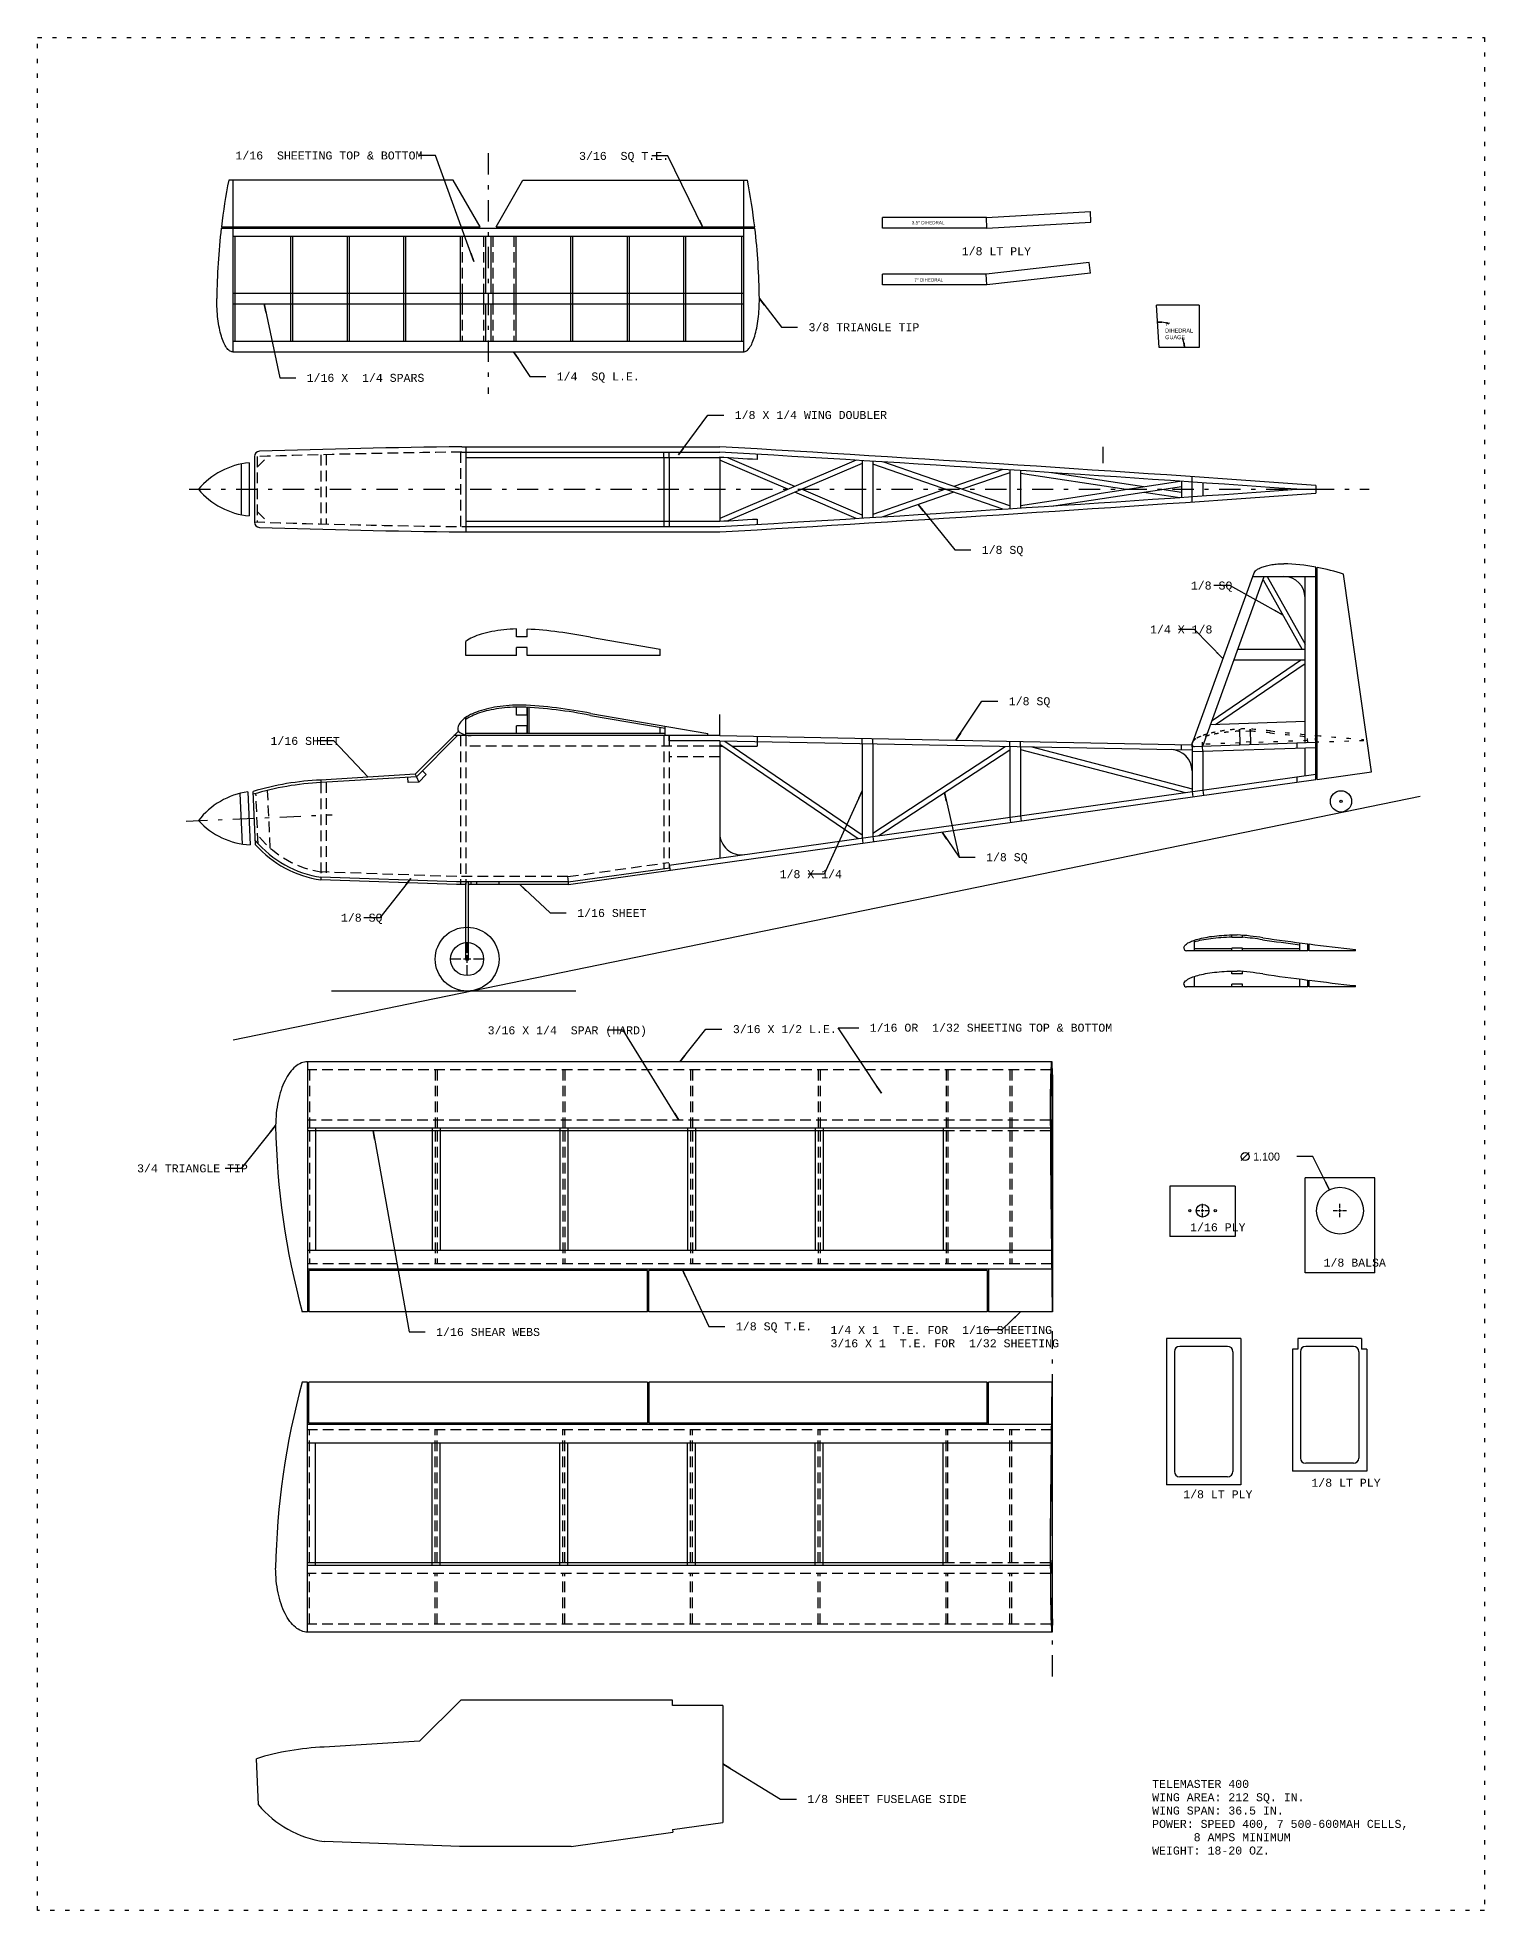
# Model space of a CAD drawing. Extents: x -91 to -57, y 7.8 to 51.8.
import ezdxf

# ---------------------------------------------------------------- set-up
doc = ezdxf.new("R2010")
doc.units = 0
doc.header["$MEASUREMENT"] = 0
for name, pattern in [('DASHDOT', [1, 0.5, -0.25, 0, -0.25]), ('DOT', [0.25, 0, -0.25]), ('HIDDEN', [0.375, 0.25, -0.125])]:
    doc.linetypes.add(name, pattern=pattern)
for name, color, linetype in [('1', 7, 'CONTINUOUS'), ('58', 7, 'CONTINUOUS'), ('60', 7, 'CONTINUOUS')]:
    doc.layers.add(name, color=color, linetype=linetype)
doc.styles.add('MONOTXT', font='MONOTXT', dxfattribs={"height": 0.2})

# ---------------------------------------------------------------- blocks, each defined once
blk = doc.blocks.new('CTR')
at = {"layer": '58', "color": 1, "linetype": 'CONTINUOUS'}
for p, q in [((-0.060709, 0), (-0.156756, 0)), ((0.035795, 0), (-0.034551, 0)), ((0, 0.05863), (0, 0.158535)), ((0, -0.035197), (0, 0.036976)), ((0.155291, 0), (0.060142, 0)), ((0, -0.153606), (0, -0.057748))]:
    blk.add_line(p, q, dxfattribs=at)
blk = doc.blocks.new('ARRW')
at = {"layer": '60', "color": 3, "linetype": 'CONTINUOUS'}
for p, q in [((-0.172768, 0.000004), (0, 0)), ((0, 0), (-0.171941, 0.000004)), ((0, 0), (-0.171941, 0.000004))]:
    blk.add_line(p, q, dxfattribs=at)
blk.add_lwpolyline([(-0.172768, 0.000004), (-0.172768, 0.000004), (0, 0)], close=True, dxfattribs=at)
blk.add_point((-0.172768, 0.000004), dxfattribs=at)
blk = doc.blocks.new('*U2')
at = {"layer": '1', "color": 4, "linetype": 'CONTINUOUS'}
for p, q in [((-5.876693, -0.298772), (-5.904378, -0.298772)), ((-5.878807, -4.986272), (-5.878807, -0.298772)), ((-5.875665, -0.421535), (-5.875665, -5.986272)), ((-5.908118, -1.486272), (-5.920551, -1.486272)), ((-5.908118, -1.736272), (-5.920268, -1.736272)), ((-5.920268, -1.736272), (-5.878807, -1.736272)), ((-5.908118, -1.736272), (-5.908118, -1.486272)), ((-5.89137, -1.736272), (-5.89137, -1.486272)), ((-5.878807, -1.486272), (-5.89137, -1.486272)), ((-5.878807, -1.736272), (-5.89137, -1.736272)), ((-5.920087, -1.783173), (-5.878807, -1.783173)), ((-5.910567, -3.239016), (-5.878807, -5.986272)), ((-5.907472, -3.231043), (-5.887181, -4.986272)), ((-5.875665, -4.986272), (-5.89037, -4.986272)), ((-5.878807, -4.861272), (-5.888622, -4.861272)), ((-5.875665, -5.986272), (-5.878807, -5.986272))]:
    blk.add_line(p, q, dxfattribs=at)
for points in [[(-5.923824, -1.611272, -0.001248), (-5.923101, -1.31889, -0.001351), (-5.92096, -1.037725, -0.001593), (-5.917483, -0.778562, -0.00208), (-5.912803, -0.551344, -0.003108), (-5.9071, -0.364787, -0.005724), (-5.900593, -0.226048, -0.016118), (-5.893531, -0.140448, -0.362485), (-5.886185, -0.111273, -0.362485)], [(-5.920682, -1.610218, -0.001129), (-5.92007, -1.339008, -0.001214), (-5.918265, -1.077367, -0.001411), (-5.915331, -0.834493, -0.001796), (-5.911371, -0.618922, -0.002571), (-5.906523, -0.438231, -0.004373), (-5.900959, -0.298772, -0.004373)], [(-5.880819, -0.155057, 0.00553), (-5.881604, -0.140063, 0.008233), (-5.882577, -0.127748, 0.015146), (-5.883696, -0.118618, 0.042289), (-5.884916, -0.11305, 0.355705), (-5.886185, -0.111275, 0.355705)], [(-5.875665, -0.421537, 0.003175), (-5.876251, -0.328403, 0.003411), (-5.877989, -0.238529, 0.003958), (-5.880819, -0.15506, 0.003958)], [(-5.923824, -1.611272, 0.001312), (-5.919317, -2.428993, 0.001337), (-5.910568, -3.239018, 0.001337)], [(-5.920685, -1.609246, 0.001312), (-5.916198, -2.423334, 0.001337), (-5.907488, -3.229759, 0.001337)]]:
    blk.add_lwpolyline(points, format="xyb", dxfattribs=at)
blk = doc.blocks.new('*U3')
at = {"layer": '1', "color": 4, "linetype": 'CONTINUOUS'}
for p, q in [((-5.910567, 3.239016), (-5.878807, 5.986272)), ((-5.875665, 5.986272), (-5.878807, 5.986272)), ((-5.875665, 0.421535), (-5.875665, 5.986272)), ((-5.907472, 3.231043), (-5.887181, 4.986272)), ((-5.875665, 4.986272), (-5.89037, 4.986272)), ((-5.878807, 4.861272), (-5.888622, 4.861272)), ((-5.878807, 4.986272), (-5.878807, 0.298772)), ((-5.920087, 1.783173), (-5.878807, 1.783173)), ((-5.908118, 1.486272), (-5.920551, 1.486272)), ((-5.908118, 1.736272), (-5.920268, 1.736272)), ((-5.920268, 1.736272), (-5.878807, 1.736272)), ((-5.908118, 1.736272), (-5.908118, 1.486272)), ((-5.89137, 1.736272), (-5.89137, 1.486272)), ((-5.878807, 1.736272), (-5.89137, 1.736272)), ((-5.878807, 1.486272), (-5.89137, 1.486272)), ((-5.876693, 0.298772), (-5.904378, 0.298772))]:
    blk.add_line(p, q, dxfattribs=at)
for points in [[(-5.923824, 1.611272, -0.001312), (-5.919317, 2.428993, -0.001337), (-5.910568, 3.239018, -0.001337)], [(-5.920685, 1.609246, -0.001312), (-5.916198, 2.423334, -0.001337), (-5.907488, 3.229759, -0.001337)], [(-5.923824, 1.611272, 0.001248), (-5.923101, 1.31889, 0.001351), (-5.92096, 1.037725, 0.001593), (-5.917483, 0.778562, 0.00208), (-5.912803, 0.551344, 0.003108), (-5.9071, 0.364787, 0.005724), (-5.900593, 0.226048, 0.016118), (-5.893531, 0.140448, 0.362485), (-5.886185, 0.111273, 0.362485)], [(-5.920682, 1.610218, 0.001129), (-5.92007, 1.339008, 0.001214), (-5.918265, 1.077367, 0.001411), (-5.915331, 0.834493, 0.001796), (-5.911371, 0.618922, 0.002571), (-5.906523, 0.438231, 0.004373), (-5.900959, 0.298772, 0.004373)], [(-5.880819, 0.155057, -0.00553), (-5.881604, 0.140063, -0.008233), (-5.882577, 0.127748, -0.015146), (-5.883696, 0.118618, -0.042289), (-5.884916, 0.11305, -0.355705), (-5.886185, 0.111275, -0.355705)], [(-5.875665, 0.421537, -0.003175), (-5.876251, 0.328403, -0.003411), (-5.877989, 0.238529, -0.003958), (-5.880819, 0.15506, -0.003958)]]:
    blk.add_lwpolyline(points, format="xyb", dxfattribs=at)
blk = doc.blocks.new('*U4')
at = {"layer": '1', "color": 4, "linetype": 'CONTINUOUS'}
for p, q in [((-88.086327, 34.276268), (-89.717327, 34.276268)), ((-89.717327, 32.042677), (-89.717327, 34.276268)), ((-88.086327, 32.042677), (-88.086327, 34.276268)), ((-88.086327, 32.042677), (-89.717327, 32.042677))]:
    blk.add_line(p, q, dxfattribs=at)
blk.add_circle((-88.901827, 33.503913), 0.55, dxfattribs=at)
at = {"layer": '58', "color": 1, "linetype": 'CONTINUOUS'}
blk.add_blockref('CTR', (-88.901827, 33.503913), dxfattribs=at)
blk = doc.blocks.new('*U5')
at = {"layer": '1', "color": 4, "linetype": 'CONTINUOUS'}
for p, q in [((-86.677819, 38.558169), (-86.677819, 35.120669)), ((-84.927819, 38.558169), (-86.677819, 38.558169)), ((-85.240315, 38.370669), (-86.365315, 38.370669)), ((-84.927819, 38.558169), (-84.927819, 35.120669)), ((-86.490315, 38.245669), (-86.490315, 35.433169)), ((-85.115315, 38.245669), (-85.115315, 35.433169)), ((-85.240315, 35.308169), (-86.365315, 35.308169)), ((-84.927819, 35.120669), (-86.677819, 35.120669))]:
    blk.add_line(p, q, dxfattribs=at)
for centre, start, end in [((-86.365317, 38.245669), 90, 180), ((-85.240317, 38.245669), 0, 90), ((-86.365317, 35.433169), 180, 270), ((-85.240317, 35.433169), 270, 0)]:
    blk.add_arc(centre, 0.125, start, end, dxfattribs=at)
blk = doc.blocks.new('*U6')
at = {"layer": '1', "color": 4, "linetype": 'CONTINUOUS'}
for p, q in [((-82.355402, 38.41285), (-83.855402, 38.41285)), ((-83.855402, 38.41285), (-83.855402, 38.16285)), ((-82.355402, 38.41285), (-82.355402, 38.16285)), ((-83.980402, 38.16285), (-83.980402, 35.291504)), ((-83.855402, 38.16285), (-83.980402, 38.16285)), ((-83.792906, 38.10035), (-83.792906, 35.604008)), ((-82.542906, 38.22535), (-83.667906, 38.22535)), ((-82.417906, 38.10035), (-82.417906, 35.604008)), ((-82.230402, 38.16285), (-82.355402, 38.16285)), ((-82.230402, 38.16285), (-82.230402, 35.291504)), ((-82.230402, 35.291504), (-83.980402, 35.291504)), ((-82.542906, 35.479008), (-83.667906, 35.479008))]:
    blk.add_line(p, q, dxfattribs=at)
for centre, start, end in [((-83.667904, 38.10035), 90, 180), ((-82.542904, 38.10035), 0, 90), ((-83.667904, 35.604006), 180, 270), ((-82.542904, 35.604006), 270, 0)]:
    blk.add_arc(centre, 0.125, start, end, dxfattribs=at)
blk = doc.blocks.new('*U7')
at = {"layer": '1', "color": 4, "linetype": 'CONTINUOUS'}
for p, q in [((-86.265791, 34.017524), (-86.213799, 32.826598)), ((-86.079732, 34.054646), (-86.025213, 32.805835))]:
    blk.add_line(p, q, dxfattribs=at)
for centre, start, end in [((-85.823008, 32.283042), 98.245381, 142.271706), ((-85.923866, 34.593071), 222.728292, 266.754617)]:
    blk.add_arc(centre, 1.790108, start, end, dxfattribs=at)
blk = doc.blocks.new('*U8')
at = {"layer": '1', "color": 4, "linetype": 'CONTINUOUS'}
for p, q in [((-84.699862, 37.748004), (-84.699866, 36.555945)), ((-84.512358, 37.776976), (-84.512366, 36.526976))]:
    blk.add_line(p, q, dxfattribs=at)
for centre, start, end in [((-84.333156, 35.995861), 95.745381, 139.771706), ((-84.333156, 38.308091), 220.228292, 264.254617)]:
    blk.add_arc(centre, 1.790108, start, end, dxfattribs=at)

msp = doc.modelspace()

# ---------------------------------------------------------------- linework, layer by layer
at = {"layer": '1', "color": 4, "linetype": 'CONTINUOUS'}
for p, q in [((-81.255465, 48.421346), (-86.530236, 48.421346)), ((-86.436488, 48.421346), (-86.436488, 47.327598)), ((-80.623988, 47.327598), (-81.255465, 48.421346)), ((-80.248988, 47.327598), (-79.617512, 48.421346)), ((-79.617512, 48.421346), (-74.34274, 48.421346)), ((-74.436488, 48.421346), (-74.436488, 47.327598)), ((-68.724031, 47.545752), (-71.166937, 47.545752)), ((-71.166937, 47.295752), (-71.166937, 47.545752)), ((-68.724031, 47.545752), (-66.285126, 47.684669)), ((-68.716937, 47.295752), (-68.724031, 47.545752)), ((-66.270902, 47.435075), (-66.285126, 47.684669)), ((-86.704724, 47.296346), (-74.168252, 47.296346)), ((-86.701004, 47.327598), (-80.623988, 47.327598)), ((-86.436488, 47.296346), (-86.436488, 44.390094)), ((-86.436488, 47.108846), (-74.436488, 47.108846)), ((-86.389591, 47.108846), (-86.389591, 45.765094)), ((-85.077087, 47.108846), (-85.077087, 45.765094)), ((-85.030189, 47.108846), (-85.030189, 45.765094)), ((-83.748988, 47.108846), (-83.748988, 45.765094)), ((-83.702087, 47.108846), (-83.702087, 45.765094)), ((-82.42089, 47.108846), (-82.42089, 45.765094)), ((-82.373988, 47.108846), (-82.373988, 45.765094)), ((-81.09274, 47.108846), (-81.09274, 45.765094)), ((-80.498988, 47.108846), (-80.498988, 45.765094)), ((-80.373988, 47.108846), (-80.373988, 45.765094)), ((-80.248988, 47.327598), (-74.171972, 47.327598)), ((-79.780236, 47.108846), (-79.780236, 45.765094)), ((-78.498988, 47.108846), (-78.498988, 45.765094)), ((-78.452087, 47.108846), (-78.452087, 45.765094)), ((-77.17089, 47.108846), (-77.17089, 45.765094)), ((-77.123988, 47.108846), (-77.123988, 45.765094)), ((-75.842787, 47.108846), (-75.842787, 45.765094)), ((-75.79589, 47.108846), (-75.79589, 45.765094)), ((-74.483386, 47.108846), (-74.483386, 45.765094)), ((-74.436488, 47.296346), (-74.436488, 44.390094)), ((-68.716937, 47.295752), (-71.166937, 47.295752)), ((-68.716937, 47.295752), (-66.270902, 47.435075)), ((-68.731181, 46.209803), (-71.166937, 46.209803)), ((-71.166937, 45.959803), (-71.166937, 46.209803)), ((-66.311177, 46.486374), (-68.731181, 46.209803)), ((-68.716937, 45.959803), (-68.731181, 46.209803)), ((-66.28278, 46.237992), (-68.716937, 45.959803)), ((-66.28278, 46.237992), (-66.311177, 46.486374)), ((-86.436488, 45.765094), (-74.436488, 45.765094)), ((-68.716937, 45.959803), (-71.166937, 45.959803)), ((-86.436488, 45.515094), (-74.436488, 45.515094)), ((-86.389591, 45.515094), (-86.389591, 44.640094)), ((-85.077087, 45.515094), (-85.077087, 44.640094)), ((-85.030189, 45.515094), (-85.030189, 44.640094)), ((-83.748988, 45.515094), (-83.748988, 44.640094)), ((-83.702087, 45.515094), (-83.702087, 44.640094)), ((-82.42089, 45.515094), (-82.42089, 44.640094)), ((-82.373988, 45.515094), (-82.373988, 44.640094)), ((-81.09274, 45.515094), (-81.09274, 44.640094)), ((-80.498988, 45.515094), (-80.498988, 44.640094)), ((-80.373988, 45.515094), (-80.373988, 44.640094)), ((-79.780236, 45.515094), (-79.780236, 44.640094)), ((-78.498988, 45.515094), (-78.498988, 44.640094)), ((-78.452087, 45.515094), (-78.452087, 44.640094)), ((-77.17089, 45.515094), (-77.17089, 44.640094)), ((-77.123988, 45.515094), (-77.123988, 44.640094)), ((-75.842787, 45.515094), (-75.842787, 44.640094)), ((-75.79589, 45.515094), (-75.79589, 44.640094)), ((-74.483386, 45.515094), (-74.483386, 44.640094)), ((-64.671622, 44.49426), (-64.73213, 45.483543)), ((-63.724933, 45.483543), (-64.73213, 45.483543)), ((-63.724933, 45.483543), (-63.724933, 44.49426)), ((-86.436488, 44.640094), (-74.436488, 44.640094)), ((-63.724933, 44.49426), (-64.671622, 44.49426)), ((-86.436488, 44.390094), (-74.436488, 44.390094)), ((-85.927591, 41.927854), (-85.927591, 40.390827)), ((-81.052591, 42.159339), (-74.990091, 42.159339)), ((-81.052591, 42.034339), (-74.990091, 42.034339)), ((-80.958843, 42.159339), (-80.958843, 40.159339)), ((-80.958843, 41.909339), (-74.990091, 41.909339)), ((-76.302591, 41.909339), (-76.302591, 40.409339)), ((-76.177591, 41.909339), (-76.177591, 40.409339)), ((-74.991244, 41.90898), (-74.991244, 40.409701)), ((-71.78663, 41.842173), (-74.991244, 40.47763)), ((-73.39026, 41.159339), (-74.991244, 41.841047)), ((-73.230724, 41.227272), (-74.806264, 41.898142)), ((-74.115091, 41.982606), (-74.115091, 41.857386)), ((-71.647205, 41.833614), (-71.647205, 40.485071)), ((-71.397205, 41.818213), (-71.397205, 40.500465)), ((-68.178165, 40.769835), (-71.164669, 41.803843)), ((-65.990091, 42.159339), (-65.990091, 41.772161)), ((-71.647205, 41.765681), (-74.806264, 40.420535)), ((-68.339201, 40.693307), (-71.397205, 41.752071)), ((-68.339201, 41.62537), (-69.494197, 41.22548)), ((-68.178165, 41.548843), (-69.303161, 41.159339)), ((-68.178165, 41.614984), (-68.178165, 40.703693)), ((-67.928165, 41.598815), (-67.928165, 40.719866)), ((-67.928165, 41.535602), (-65.443094, 41.159339)), ((-67.195614, 41.55111), (-65.025598, 41.222551)), ((-63.896339, 40.863067), (-63.896339, 41.455614)), ((-71.78663, 40.476508), (-73.230724, 41.091409)), ((-71.647205, 40.553), (-73.071189, 41.159339)), ((-69.685228, 41.159339), (-71.397205, 40.566606)), ((-69.494197, 41.093197), (-71.164669, 40.514835)), ((-67.928165, 40.783079), (-64.184091, 41.349965)), ((-67.195614, 40.767567), (-64.146339, 41.229256)), ((-65.025598, 41.096126), (-64.184091, 40.968717)), ((-64.608106, 41.159339), (-64.146339, 41.089425)), ((-64.146339, 41.347394), (-64.146339, 40.971291)), ((-63.646339, 41.313193), (-63.646339, 41.005488)), ((-61.435965, 41.159339), (-60.990091, 41.159339)), ((-60.990091, 41.253091), (-60.990091, 41.065591)), ((-81.052591, 40.284339), (-74.990091, 40.284339)), ((-81.052591, 40.159339), (-74.990091, 40.159339)), ((-80.958843, 40.409339), (-74.990091, 40.409339)), ((-74.115091, 40.461295), (-74.115091, 40.336079)), ((-63.897976, 35.16115), (-62.435248, 39.195807)), ((-60.990091, 34.340764), (-60.990091, 39.332709)), ((-60.958843, 34.345157), (-60.958843, 39.326831)), ((-59.682016, 34.524606), (-60.333843, 39.162551)), ((-63.645874, 35.123024), (-62.200217, 39.110598)), ((-62.466142, 39.110598), (-60.990091, 39.110598)), ((-62.228374, 39.032929), (-61.311713, 37.39487)), ((-62.128594, 39.110598), (-61.240091, 37.522858)), ((-61.240091, 35.207035), (-61.240091, 39.110598)), ((-79.771339, 37.694583), (-79.771339, 37.880169)), ((-79.521339, 37.694583), (-79.521339, 37.875862)), ((-80.958843, 37.257079), (-80.958843, 37.587713)), ((-79.521339, 37.694583), (-79.771339, 37.694583)), ((-79.521339, 37.444583), (-79.771339, 37.444583)), ((-79.771339, 37.257079), (-79.771339, 37.444583)), ((-79.521339, 37.257079), (-79.521339, 37.444583)), ((-78.026567, 37.684913), (-76.396339, 37.40361)), ((-76.396339, 37.257079), (-76.396339, 37.40361)), ((-79.771339, 37.257079), (-80.958843, 37.257079)), ((-76.396339, 37.257079), (-79.521339, 37.257079)), ((-63.42574, 35.730232), (-61.351031, 37.14487)), ((-63.345236, 35.633827), (-61.240091, 37.069224)), ((-61.240091, 37.14487), (-62.912874, 37.14487)), ((-61.240091, 37.39487), (-62.822236, 37.39487)), ((-80.958843, 35.388496), (-80.958843, 35.801787)), ((-79.771339, 35.857591), (-79.771339, 36.043181)), ((-79.521339, 35.857591), (-79.771339, 35.857591)), ((-79.521339, 35.857591), (-79.521339, 36.038874)), ((-79.521339, 36.038874), (-79.521339, 35.420094)), ((-79.474441, 36.036173), (-79.474441, 35.420094)), ((-78.026567, 35.847921), (-76.271339, 35.545055)), ((-78.018594, 35.894142), (-75.271339, 35.420094)), ((-61.240091, 35.707343), (-63.462169, 35.629748)), ((-81.132638, 35.480646), (-82.146339, 34.466945)), ((-81.151701, 35.373193), (-82.11889, 34.406004)), ((-74.990091, 35.373193), (-81.240091, 35.373193)), ((-76.271339, 35.420094), (-80.958843, 35.420094)), ((-79.521339, 35.607591), (-79.771339, 35.607591)), ((-79.771339, 35.420094), (-79.771339, 35.607591)), ((-79.521339, 35.420094), (-79.521339, 35.607591)), ((-76.396339, 35.420094), (-76.396339, 35.566622)), ((-76.271339, 35.373193), (-76.271339, 35.592646)), ((-76.177591, 35.248193), (-76.177591, 35.373193)), ((-74.991244, 35.248193), (-76.177591, 35.248193)), ((-75.271339, 35.373193), (-75.271339, 35.420094)), ((-74.991244, 35.248193), (-63.900366, 35.036173)), ((-74.991244, 35.248193), (-74.991244, 32.49926)), ((-74.990091, 35.373193), (-63.897976, 35.16115)), ((-74.877059, 35.246008), (-71.647205, 33.044866)), ((-74.115091, 35.231441), (-74.115091, 35.123193)), ((-60.990091, 35.215764), (-63.896339, 35.114276)), ((-62.781161, 35.465913), (-62.783287, 35.526811)), ((-62.783287, 35.526811), (-62.770256, 35.153598)), ((-62.770256, 35.153602), (-62.772437, 35.216063)), ((-62.531315, 35.474638), (-62.533126, 35.526567)), ((-62.533126, 35.526567), (-62.520409, 35.162327)), ((-62.520409, 35.162327), (-62.522591, 35.224787)), ((-74.991244, 35.172559), (-71.739213, 32.956303)), ((-74.990091, 35.123193), (-74.918807, 35.123193)), ((-74.696843, 35.123193), (-74.115091, 35.123193)), ((-71.647205, 35.184268), (-71.647205, 32.969236)), ((-71.397205, 35.179488), (-71.397205, 33.00437)), ((-71.397205, 33.079134), (-68.288819, 35.120063)), ((-71.252323, 33.024732), (-68.178165, 35.043181)), ((-68.178165, 35.117953), (-68.178165, 33.456776)), ((-67.928165, 35.113173), (-67.928165, 33.491913)), ((-67.928165, 35.048567), (-64.057, 34.035969)), ((-67.661713, 35.108079), (-63.896339, 34.12315)), ((-63.896339, 35.114276), (-63.896339, 35.161118)), ((-63.896339, 35.114276), (-63.896339, 34.058547)), ((-60.990091, 35.090693), (-63.891976, 34.989354)), ((-63.646339, 34.997933), (-63.646339, 34.093685)), ((-61.240091, 34.431858), (-61.240091, 35.081961)), ((-82.146339, 34.466945), (-84.365091, 34.331236)), ((-84.365091, 34.331236), (-84.365091, 34.268622)), ((-82.11889, 34.406004), (-84.361276, 34.268854)), ((-82.146339, 34.466945), (-82.11889, 34.406004)), ((-78.547776, 31.873193), (-60.990091, 34.340764)), ((-76.177591, 32.332528), (-60.990091, 34.466992)), ((-60.958843, 34.345157), (-59.682016, 34.524606)), ((-86.424291, 28.228835), (-58.537945, 33.955114)), ((-85.900331, 32.811287), (-85.95485, 34.060098)), ((-78.552146, 31.935693), (-76.16889, 32.270638)), ((-76.177591, 32.332528), (-76.160193, 32.208748)), ((-84.365091, 32.047043), (-84.365091, 31.984504)), ((-81.177591, 31.873193), (-84.365091, 31.984504)), ((-81.175409, 31.935654), (-84.362909, 32.046969)), ((-78.552146, 31.935693), (-81.177591, 31.935693)), ((-80.958843, 31.873193), (-81.177591, 31.873193)), ((-81.083843, 31.935693), (-81.083843, 31.873193)), ((-80.958843, 31.935693), (-80.958843, 31.873193)), ((-80.958843, 30.123193), (-80.958843, 31.904441)), ((-80.896339, 31.904441), (-80.896339, 31.935693)), ((-80.896339, 30.123193), (-80.896339, 31.904441)), ((-80.833843, 31.873193), (-80.833843, 31.935693)), ((-78.547776, 31.873193), (-80.833843, 31.873193)), ((-80.708843, 31.935693), (-80.708843, 31.873193)), ((-80.177591, 31.873193), (-80.177591, 31.935693)), ((-78.547776, 31.873193), (-78.547776, 31.935693)), ((-63.837146, 30.32026), (-63.837146, 30.570142)), ((-62.960374, 30.367161), (-63.837142, 30.367161)), ((-62.960374, 30.632764), (-62.960374, 30.693701)), ((-62.710374, 30.632764), (-62.960374, 30.632764)), ((-62.960374, 30.320264), (-62.960374, 30.382764)), ((-62.710374, 30.382764), (-62.960374, 30.382764)), ((-62.710374, 30.632764), (-62.71037, 30.684724)), ((-62.710374, 30.32026), (-62.710374, 30.382764)), ((-61.366622, 30.367165), (-62.71037, 30.367165)), ((-61.366622, 30.32026), (-61.366622, 30.507764)), ((-61.179126, 30.32026), (-61.179126, 30.483827)), ((-61.147854, 30.32026), (-61.147854, 30.479886)), ((-61.179126, 30.32026), (-64.024772, 30.32026)), ((-60.053441, 30.32026), (-61.147854, 30.32026)), ((-60.053441, 30.32026), (-60.053441, 30.351512)), ((-63.837146, 29.469165), (-63.837146, 29.719047)), ((-62.960374, 29.781665), (-62.960374, 29.842602)), ((-62.710374, 29.781665), (-62.960374, 29.781665)), ((-62.960374, 29.469165), (-62.960374, 29.531665)), ((-62.710374, 29.531665), (-62.960374, 29.531665)), ((-62.710374, 29.781665), (-62.71037, 29.83363)), ((-62.710374, 29.469165), (-62.710374, 29.531665)), ((-61.366622, 29.469165), (-61.366622, 29.656665)), ((-61.179126, 29.469165), (-61.179126, 29.632728)), ((-61.147854, 29.469165), (-61.147854, 29.628787)), ((-60.053441, 29.469165), (-60.053441, 29.500413)), ((-78.374043, 29.373193), (-84.117551, 29.373193)), ((-61.179126, 29.469165), (-64.024772, 29.469165)), ((-60.053441, 29.469165), (-61.147854, 29.469165)), ((-67.187268, 27.71328), (-84.676799, 27.71328)), ((-84.676799, 27.71328), (-84.676799, 21.83828)), ((-84.676799, 26.33828), (-84.676799, 26.08828)), ((-67.224764, 26.15078), (-84.676799, 26.15078)), ((-69.747098, 26.08828), (-84.676799, 26.08828)), ((-84.489299, 26.15078), (-84.489299, 23.27578)), ((-81.747098, 26.15078), (-81.747098, 23.27578)), ((-81.559598, 26.15078), (-81.559598, 23.27578)), ((-78.747098, 26.15078), (-78.747098, 23.27578)), ((-78.559598, 26.15078), (-78.559598, 23.27578)), ((-75.747098, 26.15078), (-75.747098, 23.27578)), ((-75.559598, 26.15078), (-75.559598, 23.27578)), ((-72.747098, 26.15078), (-72.747098, 23.27578)), ((-72.559598, 26.15078), (-72.559598, 23.27578)), ((-69.747098, 26.15078), (-69.747098, 23.27578)), ((-62.880902, 24.78965), (-64.417902, 24.78965)), ((-64.417902, 24.78965), (-64.417902, 23.610886)), ((-62.880902, 24.78965), (-62.880902, 23.610886)), ((-62.880902, 23.610886), (-64.417902, 23.610886)), ((-67.196559, 23.27578), (-84.676799, 23.27578)), ((-67.191504, 22.83828), (-84.676799, 22.83828)), ((-84.645551, 22.807031), (-84.645551, 21.83828)), ((-76.692449, 22.807031), (-84.645551, 22.807031)), ((-76.692449, 21.83828), (-76.692449, 22.807031)), ((-76.66115, 21.83828), (-76.66115, 22.807031)), ((-68.708047, 22.807031), (-76.66115, 22.807031)), ((-68.708047, 22.807031), (-68.708047, 21.83828)), ((-68.676799, 22.83828), (-68.676799, 21.83828)), ((-84.676799, 21.83828), (-84.801799, 21.83828)), ((-76.692449, 21.83828), (-84.645551, 21.83828)), ((-68.708047, 21.83828), (-76.66115, 21.83828)), ((-67.176799, 21.83828), (-68.676799, 21.83828)), ((-84.676799, 20.188839), (-84.801799, 20.188839)), ((-84.676799, 14.313839), (-84.676799, 20.188839)), ((-84.645551, 19.220087), (-84.645551, 20.188839)), ((-76.692449, 20.188839), (-84.645551, 20.188839)), ((-76.692449, 20.188839), (-76.692449, 19.220087)), ((-76.66115, 20.188839), (-76.66115, 19.220087)), ((-68.708047, 20.188839), (-76.66115, 20.188839)), ((-68.708047, 19.220087), (-68.708047, 20.188839)), ((-68.676799, 19.188839), (-68.676799, 20.188839)), ((-67.176799, 20.188839), (-68.676799, 20.188839)), ((-67.191504, 19.188839), (-84.676799, 19.188839)), ((-76.692449, 19.220087), (-84.645551, 19.220087)), ((-68.708047, 19.220087), (-76.66115, 19.220087)), ((-67.196559, 18.751339), (-84.676799, 18.751339)), ((-84.489299, 15.876339), (-84.489299, 18.751339)), ((-81.747098, 15.876339), (-81.747098, 18.751339)), ((-81.559598, 15.876339), (-81.559598, 18.751339)), ((-78.747098, 15.876339), (-78.747098, 18.751339)), ((-78.559598, 15.876339), (-78.559598, 18.751339)), ((-75.747098, 15.876339), (-75.747098, 18.751339)), ((-75.559598, 15.876339), (-75.559598, 18.751339)), ((-72.747098, 15.876339), (-72.747098, 18.751339)), ((-72.559598, 15.876339), (-72.559598, 18.751339)), ((-69.747098, 15.876339), (-69.747098, 18.751339)), ((-84.676799, 15.688839), (-84.676799, 15.938839)), ((-69.747098, 15.938839), (-84.676799, 15.938839)), ((-67.224764, 15.876339), (-84.676799, 15.876339)), ((-67.187268, 14.313839), (-84.676799, 14.313839)), ((-81.079346, 12.718988), (-82.046535, 11.751799)), ((-76.105236, 12.718988), (-81.079346, 12.718988)), ((-76.105236, 12.593988), (-76.105236, 12.718988)), ((-74.91889, 12.593988), (-76.105236, 12.593988)), ((-74.91889, 12.593988), (-74.91889, 9.845055)), ((-82.046535, 11.751799), (-84.288921, 11.61465)), ((-85.832362, 10.257528), (-85.879681, 11.341437)), ((-76.105236, 9.678323), (-74.91889, 9.845051)), ((-81.103055, 9.281449), (-84.290555, 9.392764)), ((-78.479791, 9.281488), (-81.105236, 9.281488)), ((-78.479791, 9.281488), (-76.096535, 9.616433)), ((-76.105236, 9.678323), (-76.096535, 9.616433))]:
    msp.add_line(p, q, dxfattribs=at)
at = {"layer": '1', "color": 4, "linetype": 'HIDDEN'}
for p, q in [((-81.045839, 47.108846), (-81.045839, 45.765094)), ((-80.54589, 47.108846), (-80.54589, 45.765094)), ((-80.327087, 47.108846), (-80.327087, 45.765094)), ((-79.827138, 47.108846), (-79.827138, 45.765094)), ((-86.389591, 45.765094), (-86.389591, 45.515094)), ((-85.077087, 45.765094), (-85.077087, 45.515094)), ((-85.030189, 45.765094), (-85.030189, 45.515094)), ((-83.748988, 45.765094), (-83.748988, 45.515094)), ((-83.702087, 45.765094), (-83.702087, 45.515094)), ((-82.42089, 45.765094), (-82.42089, 45.515094)), ((-82.373988, 45.765094), (-82.373988, 45.515094)), ((-81.09274, 45.765094), (-81.09274, 45.515094)), ((-81.045839, 45.765094), (-81.045839, 45.515094)), ((-80.54589, 45.765094), (-80.54589, 45.515094)), ((-80.327087, 45.765094), (-80.327087, 45.515094)), ((-79.827138, 45.765094), (-79.827138, 45.515094)), ((-79.780236, 45.765094), (-79.780236, 45.515094)), ((-78.498988, 45.765094), (-78.498988, 45.515094)), ((-78.452087, 45.765094), (-78.452087, 45.515094)), ((-77.17089, 45.765094), (-77.17089, 45.515094)), ((-77.123988, 45.765094), (-77.123988, 45.515094)), ((-75.842787, 45.765094), (-75.842787, 45.515094)), ((-75.79589, 45.765094), (-75.79589, 45.515094)), ((-74.483386, 45.765094), (-74.483386, 45.515094)), ((-81.045839, 45.515094), (-81.045839, 44.640094)), ((-80.54589, 45.515094), (-80.54589, 44.640094)), ((-80.327087, 45.515094), (-80.327087, 44.640094)), ((-79.827138, 45.515094), (-79.827138, 44.640094)), ((-85.865091, 41.92776), (-85.865091, 40.390921)), ((-85.865091, 41.677626), (-85.615091, 41.92776)), ((-84.365091, 41.971795), (-84.365091, 40.346882)), ((-84.240091, 41.975024), (-84.240091, 40.343654)), ((-81.083843, 42.033965), (-81.083843, 40.284717)), ((-76.302591, 41.909339), (-76.302591, 42.034339)), ((-76.177591, 41.909339), (-76.177591, 42.034339)), ((-85.865091, 40.641055), (-85.615091, 40.390921)), ((-76.302591, 40.409339), (-76.302591, 40.284339)), ((-76.177591, 40.409339), (-76.177591, 40.284339)), ((-81.083843, 35.373193), (-81.083843, 31.935693)), ((-80.958843, 35.373193), (-80.958843, 31.935693)), ((-76.302591, 35.373193), (-76.302591, 32.25185)), ((-76.177591, 35.373193), (-76.177591, 32.269417)), ((-74.115091, 35.356465), (-74.115091, 35.231441)), ((-71.647205, 35.184268), (-71.644815, 35.309244)), ((-71.397205, 35.179488), (-71.394815, 35.304465)), ((-68.178165, 35.117949), (-68.175776, 35.242925)), ((-67.928165, 35.113169), (-67.925776, 35.238146)), ((-61.435992, 35.200193), (-61.435992, 35.075122)), ((-74.990091, 35.123193), (-80.958843, 35.123193)), ((-74.990091, 34.873193), (-76.177591, 34.873193)), ((-64.146339, 35.040874), (-64.143949, 35.16585)), ((-63.646339, 34.997933), (-63.648728, 35.122909)), ((-82.31352, 34.268866), (-82.321154, 34.393634)), ((-82.11889, 34.406004), (-82.063988, 34.284126)), ((-82.063984, 34.284126), (-81.887213, 34.460909)), ((-81.887213, 34.460906), (-81.975602, 34.549295)), ((-61.435992, 34.404323), (-61.435992, 34.278094)), ((-85.838866, 32.836476), (-85.890283, 34.014118)), ((-85.555945, 32.733752), (-85.615091, 34.088374)), ((-84.365091, 34.268622), (-84.365091, 32.047043)), ((-84.240091, 34.276268), (-84.240091, 32.042677)), ((-82.063988, 34.284126), (-82.31352, 34.268866)), ((-63.896339, 34.058547), (-63.878941, 33.934764)), ((-63.646339, 34.093681), (-63.628941, 33.969898)), ((-68.178165, 33.456776), (-68.160768, 33.332992)), ((-67.928165, 33.491913), (-67.910768, 33.36813)), ((-71.397205, 33.00437), (-71.379807, 32.880587)), ((-71.647205, 32.969236), (-71.629807, 32.845453)), ((-81.171047, 32.060579), (-84.358547, 32.17189)), ((-78.56089, 32.060693), (-76.186291, 32.394421)), ((-78.56089, 32.060693), (-81.177591, 32.060693)), ((-78.547776, 31.935693), (-78.56089, 32.060693)), ((-67.205512, 27.52578), (-84.676799, 27.52578)), ((-84.629898, 27.52578), (-84.629898, 26.08828)), ((-81.676799, 27.52578), (-81.676799, 26.08828)), ((-81.629898, 27.52578), (-81.629898, 26.08828)), ((-78.676799, 27.52578), (-78.676799, 26.08828)), ((-78.629898, 27.52578), (-78.629898, 26.08828)), ((-75.676799, 27.52578), (-75.676799, 26.08828)), ((-75.629898, 27.52578), (-75.629898, 26.08828)), ((-72.676799, 27.52578), (-72.676799, 26.08828)), ((-72.629898, 27.52578), (-72.629898, 26.08828)), ((-69.676799, 27.52578), (-69.676799, 26.08828)), ((-69.629898, 27.52578), (-69.629898, 26.08828)), ((-68.176799, 27.52578), (-68.176799, 26.08828)), ((-68.129898, 27.52578), (-68.129898, 26.08828)), ((-67.224811, 26.33828), (-84.676799, 26.33828)), ((-84.629898, 26.08828), (-84.629898, 22.96328)), ((-81.676799, 26.08828), (-81.676799, 22.96328)), ((-81.629898, 26.08828), (-81.629898, 22.96328)), ((-78.676799, 26.08828), (-78.676799, 22.96328)), ((-78.629898, 26.08828), (-78.629898, 22.96328)), ((-75.676799, 26.08828), (-75.676799, 22.96328)), ((-75.629898, 26.08828), (-75.629898, 22.96328)), ((-72.676799, 26.08828), (-72.676799, 22.96328)), ((-72.629898, 26.08828), (-72.629898, 22.96328)), ((-67.224547, 26.08828), (-69.747098, 26.08828)), ((-69.676799, 26.08828), (-69.676799, 22.96328)), ((-69.629898, 26.08828), (-69.629898, 22.96328)), ((-68.176799, 26.08828), (-68.176799, 22.96328)), ((-68.129898, 26.08828), (-68.129898, 22.96328)), ((-67.192945, 22.96328), (-84.676799, 22.96328)), ((-67.192945, 19.063839), (-84.676799, 19.063839)), ((-84.629898, 15.938839), (-84.629898, 19.063839)), ((-81.676799, 15.938839), (-81.676799, 19.063839)), ((-81.629898, 15.938839), (-81.629898, 19.063839)), ((-78.676799, 15.938839), (-78.676799, 19.063839)), ((-78.629898, 15.938839), (-78.629898, 19.063839)), ((-75.676799, 15.938839), (-75.676799, 19.063839)), ((-75.629898, 15.938839), (-75.629898, 19.063839)), ((-72.676799, 15.938839), (-72.676799, 19.063839)), ((-72.629898, 15.938839), (-72.629898, 19.063839)), ((-69.676799, 15.938839), (-69.676799, 19.063839)), ((-69.629898, 15.938839), (-69.629898, 19.063839)), ((-68.176799, 15.938839), (-68.176799, 19.063839)), ((-68.129898, 15.938839), (-68.129898, 19.063839)), ((-67.224547, 15.938839), (-69.747098, 15.938839)), ((-67.224811, 15.688839), (-84.676799, 15.688839)), ((-84.629898, 14.501339), (-84.629898, 15.688839)), ((-81.676799, 14.501339), (-81.676799, 15.688839)), ((-81.629898, 14.501339), (-81.629898, 15.688839)), ((-78.676799, 14.501339), (-78.676799, 15.688839)), ((-78.629898, 14.501339), (-78.629898, 15.688839)), ((-75.676799, 14.501339), (-75.676799, 15.688839)), ((-75.629898, 14.501339), (-75.629898, 15.688839)), ((-72.676799, 14.501339), (-72.676799, 15.688839)), ((-72.629898, 14.501339), (-72.629898, 15.688839)), ((-69.676799, 14.501339), (-69.676799, 15.688839)), ((-69.629898, 14.501339), (-69.629898, 15.688839)), ((-68.176799, 14.501339), (-68.176799, 15.688839)), ((-68.129898, 14.501339), (-68.129898, 15.688839)), ((-67.205512, 14.501339), (-84.676799, 14.501339))]:
    msp.add_line(p, q, dxfattribs=at)
at = {"layer": '1', "color": 4, "linetype": 'DASHDOT'}
msp.add_line((-74.990091, 35.373193), (-74.990091, 36.075559), dxfattribs=at)
at = {"layer": '1', "color": 4, "linetype": 'DOT'}
for p, q in [((-63.646492, 35.123), (-63.655213, 35.372732)), ((-62.77189, 35.200472), (-63.648126, 35.169874)), ((-62.531315, 35.474638), (-62.781161, 35.465913)), ((-62.522591, 35.224787), (-62.772437, 35.216063)), ((-61.17911, 35.256094), (-62.522043, 35.209197)), ((-61.177476, 35.20922), (-61.18402, 35.396606)), ((-60.990091, 35.215764), (-60.995799, 35.379228)), ((-60.958843, 35.216858), (-60.964409, 35.376386)), ((-59.865091, 35.255051), (-60.958843, 35.216858)), ((-59.865091, 35.255051), (-59.866181, 35.286283))]:
    msp.add_line(p, q, dxfattribs=at)
msp.add_lwpolyline([(-91.02348, 51.774055), (-57.02348, 51.774055), (-57.02348, 7.774055), (-91.02348, 7.774055)], close=True, dxfattribs=at)
at = {"layer": '1', "color": 4, "linetype": 'CONTINUOUS'}
for points in [[(-86.436488, 44.390096, -0.147426), (-86.509647, 44.414115, -0.089861), (-86.579994, 44.485247, -0.05125), (-86.644827, 44.600759, -0.032649), (-86.701653, 44.756213, -0.023411), (-86.748289, 44.945634, -0.018552), (-86.782943, 45.161742, -0.016008), (-86.804283, 45.396234, -0.014902), (-86.811488, 45.640096, -0.014902)], [(-74.436488, 44.390096, 0.147426), (-74.363329, 44.414115, 0.089861), (-74.292982, 44.485247, 0.05125), (-74.228149, 44.600759, 0.032649), (-74.171323, 44.756213, 0.023411), (-74.124687, 44.945634, 0.018552), (-74.090033, 45.161742, 0.016008), (-74.068694, 45.396234, 0.014902), (-74.061488, 45.640096, 0.014902)], [(-62.435248, 39.195808, -0.105294), (-62.401497, 39.245174, -0.064468), (-62.339999, 39.291074, -0.041367), (-62.253333, 39.331582, -0.029419), (-62.145136, 39.364999, -0.023096), (-62.019947, 39.389923, -0.019792), (-61.883017, 39.405309, -0.018359), (-61.740091, 39.41051, -0.018359)], [(-79.771341, 37.880169, 0.019137), (-80.06792, 37.859902, 0.02137), (-80.346286, 37.818316, 0.025974), (-80.594412, 37.757207, 0.034721), (-80.801581, 37.679217, 0.051592), (-80.958841, 37.587713, 0.051592)], [(-79.646341, 36.091992, 0.018601), (-79.938722, 36.081202, 0.019895), (-80.219887, 36.049245, 0.02283), (-80.47905, 35.997347, 0.028277), (-80.706268, 35.9275, 0.038098), (-80.892825, 35.842382, 0.055978), (-81.031565, 35.745259, 0.086763), (-81.117164, 35.639857, 0.122251), (-81.146339, 35.53022, 0.122251)], [(-79.647395, 36.045092, 0.016834), (-79.918605, 36.03596, 0.017926), (-80.180245, 36.009024, 0.020382), (-80.423119, 35.965232, 0.024886), (-80.63869, 35.906122, 0.032903), (-80.819381, 35.833772, 0.047444), (-80.958841, 35.750725, 0.047444)], [(-64.087146, 30.382762, -0.169797), (-64.063093, 30.443727, -0.08914), (-63.99186, 30.50235, -0.046243), (-63.876184, 30.556377, -0.028237), (-63.72051, 30.603732, -0.019842), (-63.530821, 30.642595, -0.015563), (-63.314407, 30.671473, -0.013357), (-63.079583, 30.689256, -0.012405), (-62.835375, 30.695261, -0.012405)], [(-63.837145, 30.530335, -0.027805), (-63.667395, 30.574866, -0.018809), (-63.457741, 30.610184, -0.014617), (-63.218239, 30.634595, -0.012689), (-62.960374, 30.646928, -0.012689)], [(-64.087146, 29.531665, -0.169797), (-64.063093, 29.592631, -0.08914), (-63.99186, 29.651254, -0.046243), (-63.876184, 29.705281, -0.028237), (-63.72051, 29.752636, -0.019842), (-63.530821, 29.791499, -0.015563), (-63.314407, 29.820377, -0.013357), (-63.079583, 29.83816, -0.012405), (-62.835375, 29.844165, -0.012405)], [(-84.676799, 27.71328, 0.094941), (-84.823117, 27.684457, 0.078462), (-84.963812, 27.599099, 0.059206), (-85.093477, 27.460484, 0.044721), (-85.207129, 27.27394, 0.035319), (-85.300401, 27.046635, 0.029561), (-85.369709, 26.787305, 0.026278), (-85.412388, 26.505915, 0.024788), (-85.426799, 26.21328, 0.024788)], [(-84.676799, 14.313839, -0.094941), (-84.823117, 14.342661, -0.078462), (-84.963812, 14.428019, -0.059206), (-85.093477, 14.566634, -0.044721), (-85.207129, 14.753178, -0.035319), (-85.300401, 14.980483, -0.029561), (-85.369709, 15.239813, -0.026278), (-85.412388, 15.521203, -0.024788), (-85.426799, 15.813839, -0.024788)]]:
    msp.add_lwpolyline(points, format="xyb", dxfattribs=at)
at = {"layer": '1', "color": 4, "linetype": 'DOT'}
for points in [[(-63.898522, 35.17674, -0.169797), (-63.876611, 35.238508, -0.08914), (-63.807468, 35.299581, -0.046243), (-63.693748, 35.357612, -0.028237), (-63.539821, 35.410371, -0.019842), (-63.351604, 35.455831, -0.015563), (-63.136329, 35.492244, -0.013357), (-62.902269, 35.518211, -0.012405), (-62.658419, 35.532734, -0.012405)], [(-63.653823, 35.332948, -0.027805), (-63.485731, 35.383377, -0.018809), (-63.277437, 35.42599, -0.014617), (-63.038933, 35.458744, -0.012689), (-62.781656, 35.480068, -0.012689)]]:
    msp.add_lwpolyline(points, format="xyb", dxfattribs=at)
at = {"layer": '1', "color": 4, "linetype": 'CONTINUOUS'}
for centre, radius in [((-60.396091, 33.828772), 0.25), ((-60.396091, 33.828772), 0.027102), ((-80.927591, 30.123193), 0.75), ((-80.927591, 30.123193), 0.387833), ((-80.927591, 30.123193), 0.03125), ((-63.949402, 24.21365), 0.025), ((-63.649402, 24.21365), 0.14926), ((-63.349402, 24.21365), 0.025)]:
    msp.add_circle(centre, radius, dxfattribs=at)
for centre, radius, start, end in [((-71.174423, 45.463666), 15.63806, 169.097783, 173.154533), ((-89.698553, 45.463666), 15.63806, 6.845467, 10.902217), ((-71.174423, 45.463666), 15.63806, 173.269836, 179.353569), ((-89.698553, 45.463666), 15.63806, 0.646431, 6.730164), ((-85.800591, 41.927854), 0.127, 91.852672, 179.999997), ((-78.371814, -187.734328), 229.909298, 90.668092, 91.852672), ((-140.801614, -1083.106284), 1126.938486, 86.607542, 86.65285), ((-140.801614, -1083.106284), 1127.063486, 85.961997, 86.65285), ((-140.801614, -1083.106284), 1127.188486, 85.939725, 86.65285), ((-140.801614, 1165.424966), 1127.063486, 273.34715, 274.038003), ((-140.801614, 1165.424966), 1127.188486, 273.34715, 274.060275), ((-85.800591, 40.390827), 0.127, 180.000003, 268.147328), ((-78.371814, 270.053009), 229.909298, 268.147328, 269.331908), ((-140.801614, 1165.424966), 1126.938486, 273.34715, 273.392458), ((-61.855459, 34.6446), 4.767306, 79.541603, 88.613308), ((-61.855459, 34.6446), 4.767306, 71.386783, 79.159442), ((-61.740091, 38.610598), 0.5, 0, 90), ((-80.102157, 27.384227), 10.507701, 78.614575, 86.831342), ((-80.102157, 25.547238), 10.554601, 78.614575, 87.524825), ((-80.102157, 25.547238), 10.507701, 78.614575, 87.524825), ((-81.052591, 35.529443), 0.09375, 179.525206, 237.79465), ((-80.836075, 35.873193), 0.5, 237.79465, 270), ((-64.396341, 34.545562), 0.5, 0, 88.904967), ((-84.074889, 27.833536), 6.504179, 92.557258, 106.800458), ((-84.074889, 27.833536), 6.441679, 92.557258, 106.9422), ((-74.491244, 33.074443), 0.5, 180, 277.999878), ((-83.989117, 34.52141), 2.502115, 220.040392, 261.570039), ((-83.989117, 34.52141), 2.564615, 221.821686, 261.570039), ((-80.927591, 31.904443), 0.03125, 0, 180), ((-80.865091, 31.904443), 0.03125, 180, 0), ((-64.024645, 30.382763), 0.062501, 177.426306, 269.882647), ((-63.410131, 23.096555), 7.620369, 81.103342, 85.678831), ((-63.410131, 23.096555), 7.573469, 81.103342, 84.698544), ((-52.878179, 96.250932), 66.335799, 261.888428, 262.648175), ((-52.878179, 96.250932), 66.288899, 261.888428, 262.806322), ((-52.878179, 96.250932), 66.288899, 262.833561, 263.786), ((-64.024645, 29.531666), 0.062501, 177.426306, 269.882647), ((-63.410131, 22.245459), 7.620369, 81.103342, 85.678831), ((-52.878179, 95.399836), 66.288899, 261.888428, 262.806322), ((-52.878179, 95.399836), 66.288899, 262.833561, 263.786), ((-67.775676, 26.502726), 17.653496, 180.939461, 195.320744), ((-67.775676, 15.524392), 17.653496, 164.679256, 179.060539), ((-84.002534, 5.179331), 6.441679, 92.557258, 106.942183), ((-83.916763, 11.867206), 2.502115, 220.040333, 261.570039)]:
    msp.add_arc(centre, radius, start, end, dxfattribs=at)
at = {"layer": '1', "color": 4, "linetype": 'HIDDEN'}
for centre, radius, start, end in [((-78.371814, -187.734328), 229.784298, 90.668092, 91.884342), ((-78.371814, 270.053009), 229.784298, 268.115658, 269.331908), ((-83.989117, 34.52141), 2.377115, 220.040392, 261.570039)]:
    msp.add_arc(centre, radius, start, end, dxfattribs=at)
at = {"layer": '1', "color": 4, "linetype": 'DOT'}
for centre, radius, start, end in [((-62.967634, 27.918598), 7.620369, 83.103342, 87.678831), ((-62.967634, 27.918598), 7.573469, 83.103342, 86.698544), ((-54.995149, 101.395972), 66.335799, 263.888428, 264.648175), ((-54.995149, 101.395972), 66.288899, 263.888428, 264.806322), ((-54.995149, 101.395972), 66.288899, 264.833561, 265.786), ((-63.836059, 35.178921), 0.062501, 179.426178, 271.882519)]:
    msp.add_arc(centre, radius, start, end, dxfattribs=at)
at = {"layer": '58', "color": 1, "linetype": 'DASHDOT'}
for p, q in [((-80.436488, 49.052902), (-80.436488, 43.405319)), ((-87.45585, 41.159339), (-59.731378, 41.159339)), ((-87.529756, 33.36574), (-84.098878, 33.515535)), ((-67.176799, 13.270831), (-67.176799, 21.387142))]:
    msp.add_line(p, q, dxfattribs=at)
at = {"layer": '60', "color": 3, "linetype": 'CONTINUOUS'}
for p, q in [((-81.667961, 49.0015), (-82.043961, 49.0015)), ((-80.772579, 46.513492), (-81.667961, 49.0015)), ((-76.215165, 48.991126), (-76.591165, 48.991126)), ((-75.380213, 47.296346), (-76.215165, 48.991126)), ((-85.693461, 45.515248), (-85.331689, 43.778177)), ((-74.061488, 45.640094), (-73.539728, 44.967465)), ((-73.539728, 44.967465), (-73.163728, 44.967465)), ((-79.835854, 44.390319), (-79.455996, 43.811291)), ((-85.331689, 43.778177), (-84.955689, 43.778177)), ((-79.455996, 43.811291), (-79.079996, 43.811291)), ((-75.96061, 41.968925), (-75.273252, 42.905315)), ((-75.273252, 42.905315), (-74.897252, 42.905315)), ((-70.329433, 40.804016), (-69.470465, 39.736252)), ((-69.470465, 39.736252), (-69.094465, 39.736252)), ((-63.007276, 38.899319), (-63.383276, 38.899319)), ((-61.770043, 38.213898), (-63.007276, 38.899319)), ((-63.839343, 37.867933), (-64.215343, 37.867933)), ((-63.166614, 37.17848), (-63.839343, 37.867933)), ((-69.444031, 35.267173), (-68.834764, 36.181441)), ((-68.834764, 36.181441), (-68.458764, 36.181441)), ((-84.058835, 35.249374), (-84.434835, 35.249374)), ((-83.255717, 34.399091), (-84.058835, 35.249374)), ((-71.647205, 34.076752), (-72.542882, 32.11924)), ((-69.715244, 34.033957), (-69.36837, 32.517319)), ((-69.768933, 33.106976), (-69.36837, 32.517319)), ((-69.36837, 32.517319), (-68.99237, 32.517319)), ((-82.253039, 32.019945), (-82.976579, 31.09713)), ((-79.690811, 31.873193), (-78.973276, 31.207425)), ((-72.542882, 32.11924), (-72.918882, 32.11924)), ((-82.976579, 31.09713), (-83.352579, 31.09713)), ((-78.973276, 31.207425), (-78.597276, 31.207425)), ((-77.262213, 28.450807), (-77.638213, 28.450807)), ((-75.950803, 26.33828), (-77.262213, 28.450807)), ((-75.932031, 27.71328), (-75.316185, 28.479083)), ((-75.316185, 28.479083), (-74.940185, 28.479083)), ((-72.100394, 28.512441), (-71.724394, 28.512441)), ((-85.426799, 26.21328), (-86.237008, 25.208528)), ((-83.136224, 26.08828), (-82.289594, 21.36437)), ((-62.742094, 25.390976), (-62.554094, 25.578976)), ((-86.237008, 25.208528), (-86.613008, 25.208528)), ((-61.058976, 25.484976), (-61.434976, 25.484976)), ((-60.66722, 24.705122), (-61.058976, 25.484976)), ((-75.876114, 22.83828), (-75.245508, 21.496827)), ((-67.926799, 21.83828), (-68.363701, 21.411575)), ((-82.289594, 21.36437), (-81.913594, 21.36437)), ((-75.245508, 21.496827), (-74.869508, 21.496827)), ((-68.363701, 21.411575), (-68.739701, 21.411575)), ((-74.91889, 11.21952), (-73.568272, 10.393693)), ((-73.568272, 10.393693), (-73.192272, 10.393693))]:
    msp.add_line(p, q, dxfattribs=at)
msp.add_lwpolyline([(-71.195972, 26.974413), (-72.208925, 28.512441), (-72.100394, 28.512441)], dxfattribs=at)
msp.add_circle((-62.648094, 25.484976), 0.094, dxfattribs=at)
for start, end in [(66.425389, 93.500128), (0, 21.627256)]:
    msp.add_arc((-64.671622, 44.494262), 0.594611, start, end, dxfattribs=at)

# ---------------------------------------------------------------- block references
at = {"layer": '1', "color": 4, "linetype": 'CONTINUOUS'}
for name, p in [('*U8', (-1.540228, 4.007362)), ('*U7', (0, 0)), ('*U2', (-61.301134, 27.824551)), ('*U4', (28.481496, -9.290264)), ('*U5', (22.179575, -17.344823)), ('*U6', (22.441689, -17.199504)), ('*U3', (-61.301134, 14.202567))]:
    msp.add_blockref(name, p, dxfattribs=at)
at = {"layer": '58', "color": 1, "linetype": 'CONTINUOUS', "xscale": 2.5, "yscale": 2.5}
msp.add_blockref('CTR', (-80.927591, 30.123193), dxfattribs=at)
at = {"layer": '58', "color": 1, "linetype": 'CONTINUOUS'}
msp.add_blockref('CTR', (-63.649402, 24.21365), dxfattribs=at)
at = {"layer": '60', "color": 3, "linetype": 'CONTINUOUS'}
for p, xscale, yscale, rotation in [((-75.380213, 47.296346), 1.088166, 1.30343, 296.227651), ((-80.772579, 46.513492), 1.088166, 1.30343, 289.792741), ((-85.693461, 45.515248), 1.088166, 1.30343, 101.764555), ((-74.061488, 45.640094), 1.088166, 1.30343, 127.800776), ((-64.707921, 45.087764), 0.544083, 0.6517149999999999, 178.966555), ((-64.077012, 44.49426), 0.544083, 0.6517149999999999, 274.533574), ((-79.835854, 44.390319), 1.088166, 1.30343, 123.265995), ((-75.96061, 41.968925), 1.088166, 1.30343, 233.719415), ((-70.329433, 40.804016), 1.088166, 1.30343, 128.815132), ((-61.770043, 38.213898), 1.088166, 1.30343, 331.013739), ((-63.166614, 37.17848), 1.088166, 1.30343, 314.296577), ((-69.444031, 35.267173), 1.088166, 1.30343, 236.3205240000001), ((-83.255717, 34.399091), 1.088166, 1.30343, 313.366009), ((-71.647205, 34.076752), 1.088166, 1.30343, 65.41311), ((-69.715244, 34.033957), 1.088166, 1.30343, 102.882683), ((-69.768933, 33.106976), 1.088166, 1.30343, 124.188844), ((-82.253039, 32.019945), 1.088166, 1.30343, 51.901537), ((-79.690811, 31.873193), 1.088166, 1.30343, 137.143195), ((-75.932031, 27.71328), 1.088166, 1.30343, 231.194324), ((-71.195972, 26.974413), 1.088166, 1.30343, 303.369103), ((-75.950803, 26.33828), 1.088166, 1.30343, 301.831077), ((-85.426799, 26.21328), 1.088166, 1.30343, 51.11810100000001), ((-83.136224, 26.08828), 1.088166, 1.30343, 100.160818), ((-60.66722, 24.705122), 1.088166, 1.30343, 296.672474), ((-75.876114, 22.83828), 1.088166, 1.30343, 115.177792), ((-67.926799, 21.83828), 1.088166, 1.30343, 44.323524), ((-74.91889, 11.21952), 1.088166, 1.30343, 148.556567)]:
    msp.add_blockref('ARRW', p, dxfattribs=dict(at, xscale=xscale, yscale=yscale, rotation=rotation))

# ---------------------------------------------------------------- texts
at = {"layer": '1', "color": 4, "linetype": 'CONTINUOUS'}
for s, p in [('3.5%%d DIHEDRAL', (-70.480622, 47.384528)), ('7%%d DIHEDRAL', (-70.421449, 46.04002))]:
    msp.add_text(s, height=0.078, dxfattribs=at).set_placement(p)
at = {"layer": '60', "color": 3, "linetype": 'CONTINUOUS', "style": 'MONOTXT'}
for s, p in [(' 1/16  SHEETING TOP & BOTTOM', (-86.534496, 48.9075)), (' 3/16  SQ T.E.', (-78.461543, 48.897126)), (' 1/8 LT PLY', (-69.469646, 46.658783)), (' 3/8 TRIANGLE TIP', (-73.069728, 44.873465)), (' 1/16 X  1/4 SPARS', (-84.861689, 43.684177)), (' 1/4  SQ L.E.', (-78.985996, 43.717291)), (' 1/8 X 1/4 WING DOUBLER', (-74.803252, 42.811315)), (' 1/8 SQ', (-69.000465, 39.642252)), (' 1/8 SQ', (-64.087165, 38.805319)), (' 1/4 X 1/8 ', (-65.045059, 37.773933)), (' 1/8 SQ', (-68.364764, 36.087441)), (' 1/16 SHEET', (-85.711606, 35.155374)), (' 1/8 SQ', (-68.89837, 32.423319)), (' 1/8 X 1/4 ', (-73.748598, 32.02524)), (' 1/16 SHEET', (-78.503276, 31.113425)), (' 1/8 SQ', (-84.056469, 31.00313)), (' 1/16 OR  1/32 SHEETING TOP & BOTTOM', (-71.630394, 28.418441)), (' 3/16 X 1/4  SPAR (HARD)', (-80.609217, 28.356807)), (' 3/16 X 1/2 L.E.', (-74.846185, 28.385083)), (' 3/4 TRIANGLE TIP', (-88.846063, 25.114528)), (' 1/16 PLY', (-64.104516, 23.730815)), (' 1/8 BALSA', (-60.968665, 22.899717)), (' 1/8 SQ T.E.', (-74.775508, 21.402827)), (' 1/16 SHEAR WEBS', (-81.819594, 21.27037)), (' 3/16 X 1  T.E. FOR  1/32 SHEETING', (-72.554142, 21.004579)), (' 1/4 X 1  T.E. FOR  1/16 SHEETING', (-72.554142, 21.317575)), (' 1/8 LT PLY', (-64.266331, 17.458217)), (' 1/8 LT PLY', (-61.254618, 17.72963)), (' 1/8 SHEET FUSELAGE SIDE', (-73.098272, 10.299693))]:
    msp.add_text(s, height=0.188, dxfattribs=at).set_placement(p)
at = {"layer": '60', "color": 3, "linetype": 'CONTINUOUS'}
for s, height, p in [('7%%d', 0.094, (-64.527433, 44.998811)), ('DIHEDRAL', 0.094, (-64.527433, 44.842315)), ('GUAGE', 0.094, (-64.527433, 44.685815)), ('1.100', 0.188, (-62.460094, 25.390976))]:
    msp.add_text(s, height=height, dxfattribs=at).set_placement(p)
at = {"layer": '60', "color": 4, "linetype": 'CONTINUOUS', "style": 'MONOTXT'}
for s, p in [('TELEMASTER 400', (-64.833378, 10.654437)), ('WING AREA: 212 SQ. IN.', (-64.833378, 10.341437)), ('WING SPAN: 36.5 IN.', (-64.833378, 10.028437)), ('POWER: SPEED 400, 7 500-600MAH CELLS,', (-64.833378, 9.715437)), ('WEIGHT: 18-20 OZ.', (-64.833378, 9.089437)), ('      8 AMPS MINIMUM', (-64.833378, 9.402437))]:
    msp.add_text(s, height=0.188, dxfattribs=at).set_placement(p)

doc.saveas('drawing.dxf')
